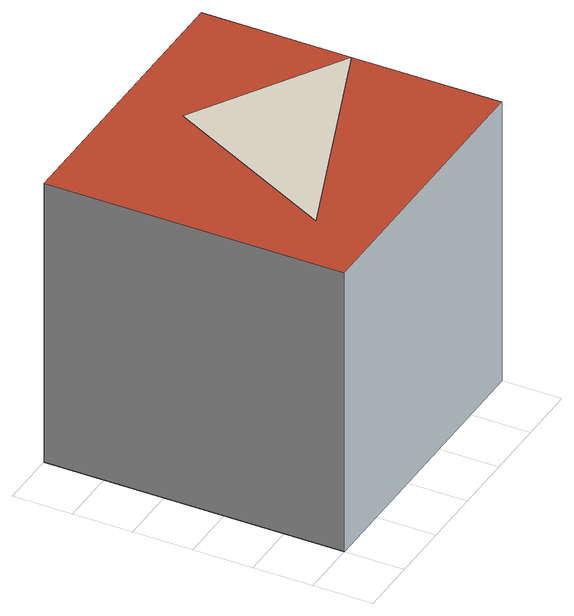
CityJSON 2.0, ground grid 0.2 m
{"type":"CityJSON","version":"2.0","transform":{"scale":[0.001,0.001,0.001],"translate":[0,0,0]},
"CityObjects":{
"object1":{"type":"GenericCityObject","geometry":[{"type":"CompositeSurface","lod":"1","boundaries":[[[0,1,2,3,4],[5,3,6]],[[7,8,9,10,11],[12,13,9]],[[0,4,8,7]],[[4,3,2,10,9,8]],[[2,1,11,10]],[[1,0,7,11]],[[6,3,9,13]],[[5,6,13,12]],[[3,5,12,9]]],"semantics":{"surfaces":[{"type":"WallSurface","on_footprint_edge":false},{"type":"RoofSurface"},{"type":"GroundSurface"},{"type":"WallSurface","on_footprint_edge":true}],"values":[0,1,null,1,2,2,3,1,1]}}]}
},
"vertices":[
[0,0,0],[0,1000,0],[1000,1000,0],[1000,500,0],[1000,0,0],[200,200,0],[500,800,0],[0,0,1000],[1000,0,1000],[1000,500,1000],[1000,1000,1000],[0,1000,1000],[200,200,1000],[500,800,1000]
]}
